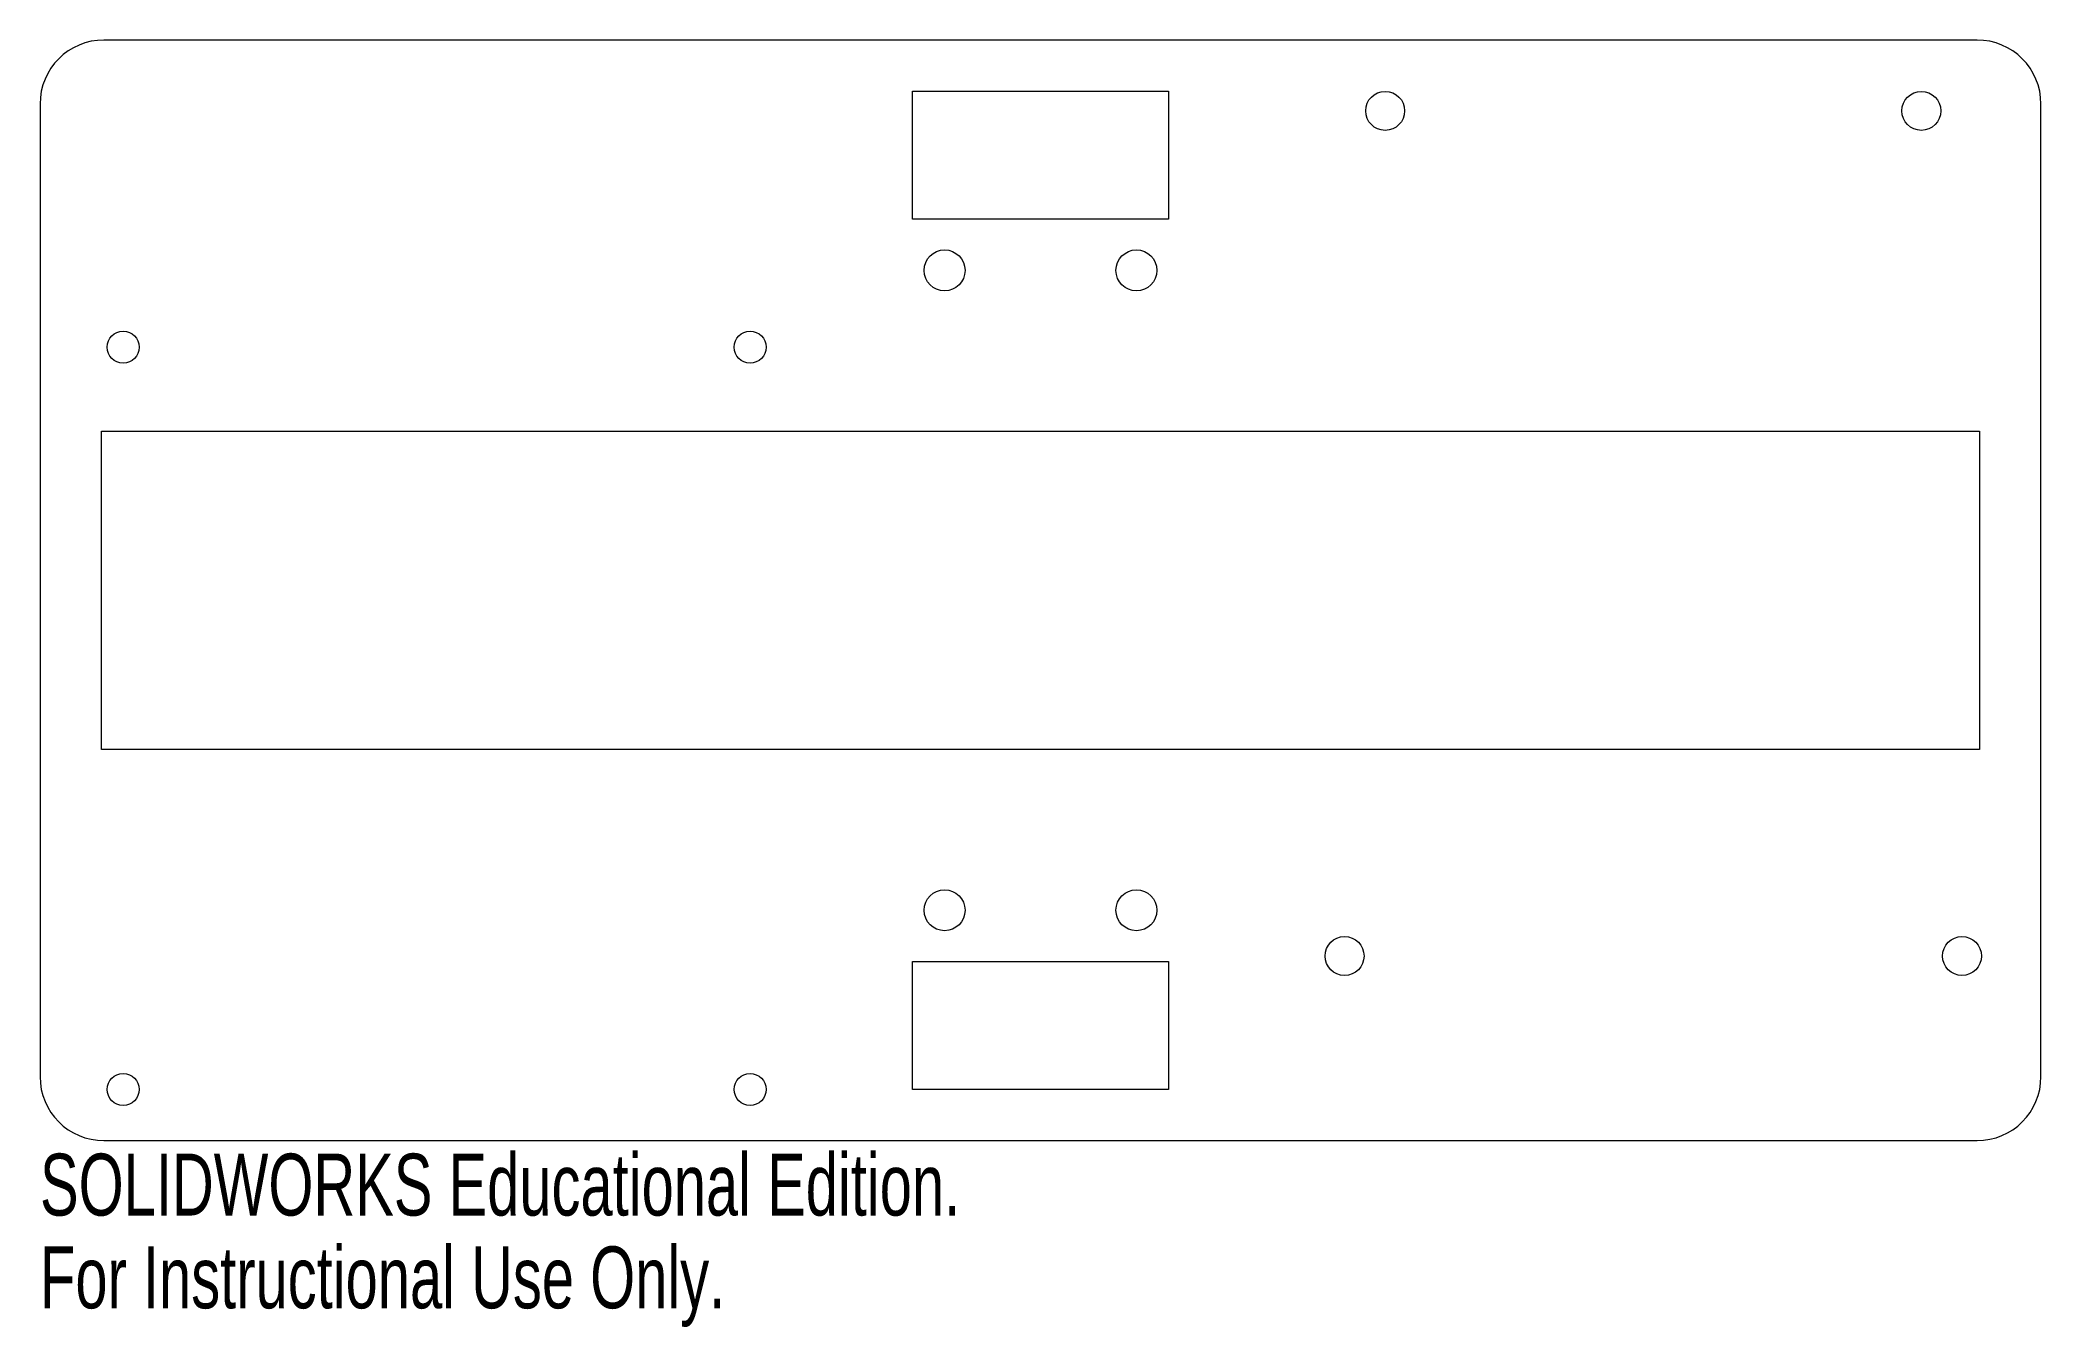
# Model space of a CAD drawing. Header units: millimetres. Extents: x -78 to 78, y -58 to 43.
import ezdxf

# ---------------------------------------------------------------- set-up
doc = ezdxf.new("R2010")
doc.units = ezdxf.units.MM
doc.styles.add('SLDTEXTSTYLE0', font='TXT', dxfattribs={"width": 0.7})

msp = doc.modelspace()

# ---------------------------------------------------------------- linework, layer by layer
at = {"color": 7, "linetype": 'Continuous', "lineweight": 15}
for p, q in [((73.2, 43), (-73.2, 43)), ((-78.2, 38), (-78.2, -38)), ((-10, 39), (10, 39)), ((-10, 29), (-10, 39)), ((10, 39), (10, 29)), ((78.2, -38), (78.2, 38)), ((10, 29), (-10, 29)), ((-73.39, 12.43), (73.39, 12.43)), ((-73.39, -12.43), (-73.39, 12.43)), ((73.39, 12.43), (73.39, -12.43)), ((73.39, -12.43), (-73.39, -12.43)), ((-10, -29), (10, -29)), ((-10, -39), (-10, -29)), ((10, -29), (10, -39)), ((10, -39), (-10, -39)), ((-73.2, -43), (73.2, -43))]:
    msp.add_line(p, q, dxfattribs=at)
for centre, radius in [((26.94, 37.465), 1.524), ((68.85, 37.465), 1.524), ((-7.5, 25), 1.6), ((7.5, 25), 1.6), ((-71.7, 19), 1.25), ((-22.7, 19), 1.25), ((-7.5, -25), 1.6), ((7.5, -25), 1.6), ((23.765, -28.575), 1.524), ((72.025, -28.575), 1.524), ((-71.7, -39), 1.25), ((-22.7, -39), 1.25)]:
    msp.add_circle(centre, radius, dxfattribs=at)
for centre, start, end in [((-73.2, 38), 90, 180), ((73.2, 38), 0, 90), ((-73.2, -38), 180, 270), ((73.2, -38), 270, 0)]:
    msp.add_arc(centre, 5, start, end, dxfattribs=at)

# ---------------------------------------------------------------- texts
at = {"color": 7, "linetype": 'Continuous', "char_height": 4.83362, "attachment_point": 1, "style": 'SLDTEXTSTYLE0'}
for s, insert in [('SOLIDWORKS Educational Edition.', (-78.2, -44.02)), ('For Instructional Use Only.', (-78.2, -51.27))]:
    msp.add_mtext(s, dxfattribs=dict(at, insert=insert))

doc.saveas('drawing.dxf')
